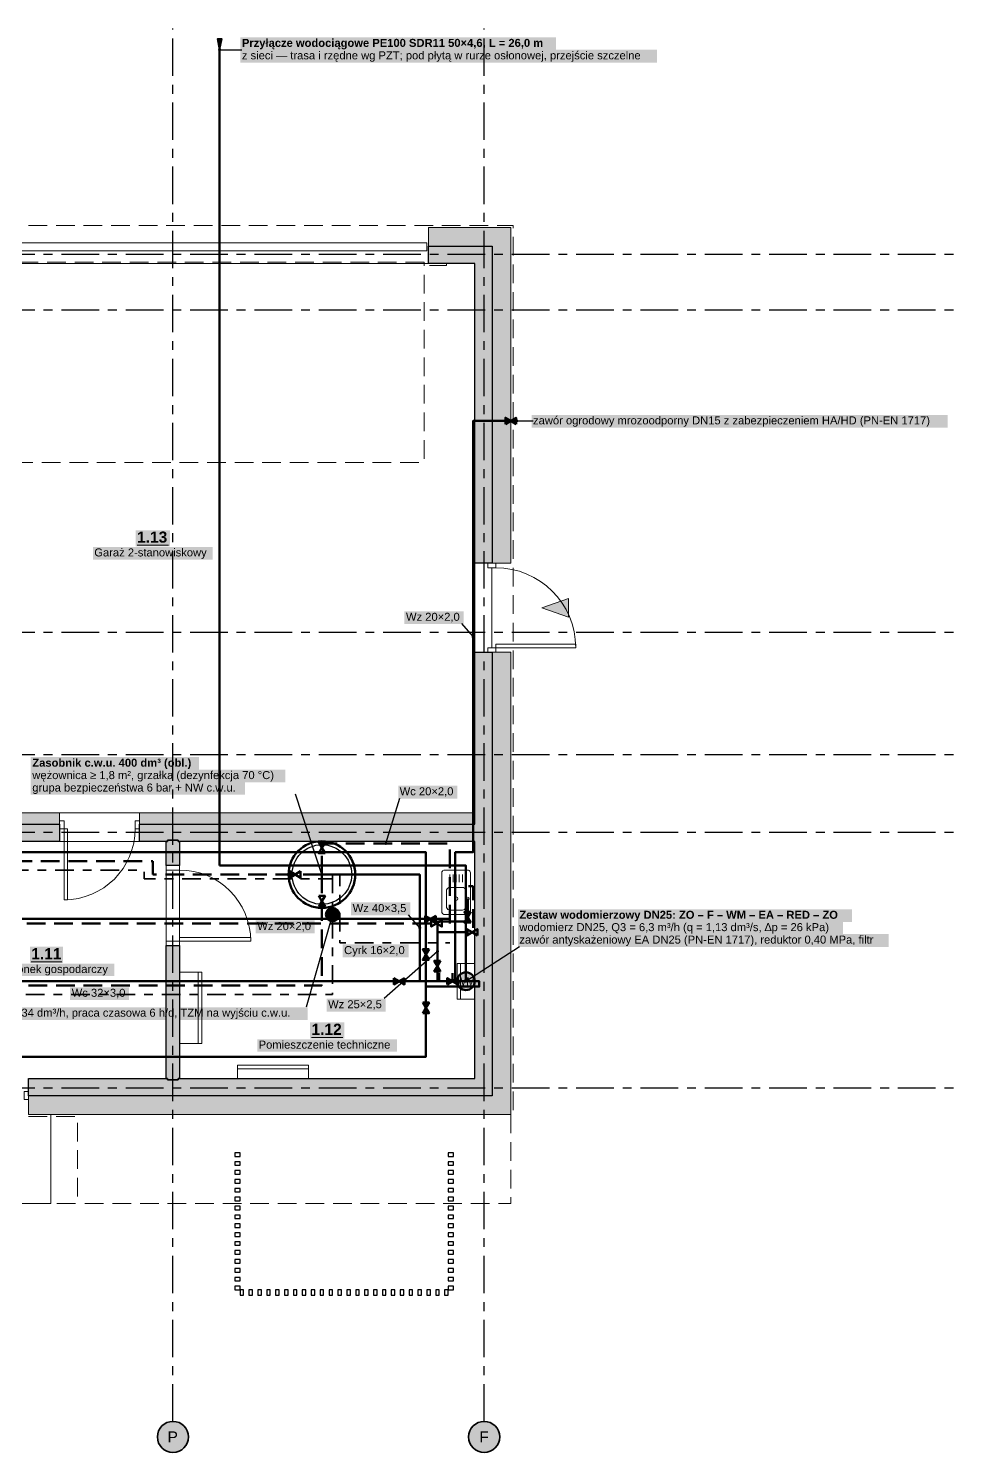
# Model space of a CAD drawing. Header units: metres. Extents: x -4.1 to 23.7, y -4.1 to 11.9.
# Drawn here: x 13.25 to 23.69, y -4.1 to 11.91 of the extents above; entities that cross this region are included whole.
import ezdxf

# ---------------------------------------------------------------- set-up
doc = ezdxf.new("R2010")
doc.units = ezdxf.units.M
for name, pattern in [('KRESKOWA', [5.25, 4.2, -1.05]), ('PUNKTOWA', [10.5, 8.4, -1.05, 0, -1.05]), ('PUNKTOWA_KROTKA', [6.3, 4.2, -1.05, 0, -1.05])]:
    doc.linetypes.add(name, pattern=pattern)
doc.layers.add('A-MASKA', color=7, linetype='Continuous', lineweight=18)
doc.layers.add('S-OPISY', color=2, linetype='Continuous', lineweight=25)
for name, color, linetype, lineweight, true_color in [('I-OSIE', 8, 'PUNKTOWA', 18, 0x7a7a7a), ('I-PODKLAD', 8, 'Continuous', 18, 0x9a9a9a), ('I-PODKLAD-SCIANY', 8, 'Continuous', 25, 0x6e6e6e), ('I-PODKLAD-WYPELN', 254, 'Continuous', 18, 0xe6e6e6), ('I-POMIESZCZENIA', 8, 'Continuous', 25, 0x4a4a4a), ('S-CWU', 1, 'KRESKOWA', 35, 0xd00000), ('S-CYRK', 6, 'PUNKTOWA_KROTKA', 25, 0xb000b0), ('S-URZADZENIA', 2, 'Continuous', 35, 0x303030), ('S-WODA', 5, 'Continuous', 35, 0x0050c8)]:
    doc.layers.add(name, color=color, linetype=linetype, lineweight=lineweight, true_color=true_color)
doc.styles.add('PL_ARIAL', font='arial.ttf')
doc.styles.add('PL_ARIAL_B', font='arialbd.ttf')

msp = doc.modelspace()

# ---------------------------------------------------------------- hatches: boundary and pattern name
at = {"layer": 'A-MASKA', "true_color": 0xffffff}
for points in [[(15.633, 11.669), (19.184, 11.669), (19.184, 11.814), (15.633, 11.814)], [(15.633, 11.53), (20.32, 11.53), (20.32, 11.675), (15.633, 11.675)], [(18.908, 7.424), (23.588, 7.424), (23.588, 7.569), (18.908, 7.569)], [(14.456, 6.089), (14.84, 6.089), (14.84, 6.272), (14.456, 6.272)], [(13.975, 5.942), (15.321, 5.942), (15.321, 6.082), (13.975, 6.082)], [(17.479, 5.216), (18.143, 5.216), (18.143, 5.361), (17.479, 5.361)], [(13.275, 3.575), (15.166, 3.575), (15.166, 3.72), (13.275, 3.72)], [(13.275, 3.435), (16.139, 3.435), (16.139, 3.58), (13.275, 3.58)], [(13.275, 3.296), (15.684, 3.296), (15.684, 3.441), (13.275, 3.441)], [(17.408, 3.254), (18.072, 3.254), (18.072, 3.399), (17.408, 3.399)], [(16.879, 1.941), (17.543, 1.941), (17.543, 2.086), (16.879, 2.086)], [(18.754, 1.865), (22.513, 1.865), (22.513, 2.01), (18.754, 2.01)], [(15.806, 1.738), (16.469, 1.738), (16.469, 1.883), (15.806, 1.883)], [(18.754, 1.725), (22.413, 1.725), (22.413, 1.87), (18.754, 1.87)], [(16.782, 1.468), (17.526, 1.468), (17.526, 1.613), (16.782, 1.613)], [(18.754, 1.586), (22.925, 1.586), (22.925, 1.731), (18.754, 1.731)], [(13.266, 1.405), (13.639, 1.405), (13.639, 1.587), (13.266, 1.587)], [(12.689, 1.258), (14.216, 1.258), (14.216, 1.397), (12.689, 1.397)], [(13.718, 0.988), (14.382, 0.988), (14.382, 1.133), (13.718, 1.133)], [(16.602, 0.858), (17.266, 0.858), (17.266, 1.003), (16.602, 1.003)], [(11.413, 0.764), (16.39, 0.764), (16.39, 0.908), (11.413, 0.908)], [(16.418, 0.554), (16.802, 0.554), (16.802, 0.737), (16.418, 0.737)], [(15.824, 0.408), (17.396, 0.408), (17.396, 0.547), (15.824, 0.547)]]:
    msp.add_hatch(color=7, dxfattribs=at).paths.add_polyline_path(points)
at = {"layer": 'I-OSIE', "true_color": 0xffffff}
for points in [[(15.05, -3.925), (15.049, -3.902), (15.044, -3.88), (15.037, -3.858), (15.027, -3.837), (15.014, -3.818), (14.999, -3.801), (14.982, -3.786), (14.963, -3.773), (14.942, -3.763), (14.92, -3.756), (14.898, -3.751), (14.875, -3.75), (14.852, -3.751), (14.83, -3.756), (14.808, -3.763), (14.787, -3.773), (14.768, -3.786), (14.751, -3.801), (14.736, -3.818), (14.723, -3.837), (14.713, -3.858), (14.706, -3.88), (14.701, -3.902), (14.7, -3.925), (14.701, -3.948), (14.706, -3.97), (14.713, -3.992), (14.723, -4.013), (14.736, -4.032), (14.751, -4.049), (14.768, -4.064), (14.787, -4.077), (14.808, -4.087), (14.83, -4.094), (14.852, -4.099), (14.875, -4.1), (14.898, -4.099), (14.92, -4.094), (14.942, -4.087), (14.963, -4.077), (14.982, -4.064), (14.999, -4.049), (15.014, -4.032), (15.027, -4.013), (15.037, -3.992), (15.044, -3.97), (15.049, -3.948)], [(18.55, -3.925), (18.549, -3.902), (18.544, -3.88), (18.537, -3.858), (18.527, -3.837), (18.514, -3.818), (18.499, -3.801), (18.482, -3.786), (18.462, -3.773), (18.442, -3.763), (18.42, -3.756), (18.398, -3.751), (18.375, -3.75), (18.352, -3.751), (18.33, -3.756), (18.308, -3.763), (18.288, -3.773), (18.268, -3.786), (18.251, -3.801), (18.236, -3.818), (18.223, -3.837), (18.213, -3.858), (18.206, -3.88), (18.201, -3.902), (18.2, -3.925), (18.201, -3.948), (18.206, -3.97), (18.213, -3.992), (18.223, -4.013), (18.236, -4.032), (18.251, -4.049), (18.268, -4.064), (18.288, -4.077), (18.308, -4.087), (18.33, -4.094), (18.352, -4.099), (18.375, -4.1), (18.398, -4.099), (18.42, -4.094), (18.442, -4.087), (18.462, -4.077), (18.482, -4.064), (18.499, -4.049), (18.514, -4.032), (18.527, -4.013), (18.537, -3.992), (18.544, -3.97), (18.549, -3.948)]]:
    msp.add_hatch(color=7, dxfattribs=at).paths.add_polyline_path(points)
at = {"layer": 'I-PODKLAD-WYPELN', "true_color": 0xe4e4e4}
for points in [[(18.675, 9.675), (18.675, 5.9), (18.465, 5.9), (18.27, 5.9), (18.27, 9.27), (17.75, 9.27), (17.75, 9.465), (17.75, 9.675)], [(18.27, 0.105), (18.27, 2.77), (14.95, 2.77), (14.95, 2.5), (14.935, 2.5), (14.8, 2.5), (14.8, 2.77), (14.5, 2.77), (14.5, 2.965), (14.5, 3.095), (18.27, 3.095), (18.27, 4.9), (18.465, 4.9), (18.675, 4.9), (18.675, -0.3), (13.25, -0.3), (13.25, -0.09), (13.25, 0.105), (14.8, 0.105), (14.8, 1.6), (14.935, 1.6), (14.95, 1.6), (14.95, 0.105)]]:
    msp.add_hatch(color=7, dxfattribs=at).paths.add_polyline_path(points)
h = msp.add_hatch(color=7, dxfattribs=at)
h.paths.add_polyline_path([(11.895, 5.23), (11.895, 5.23), (11.895, 5.23), (11.895, 5.6), (11.895, 5.6), (11.895, 5.6), (12.09, 5.6), (12.09, 5.6), (12.09, 5.6), (12.09, 5.6), (12.09, 5.6), (12.22, 5.6), (12.22, 5.6), (12.22, 5.6), (12.22, 3.095), (13.6, 3.095), (13.6, 2.965), (13.6, 2.77), (12.22, 2.77), (12.22, 2.785), (12.105, 2.785), (12.105, 1.25), (12.09, 1.25), (11.895, 1.25), (11.895, 2.875), (11.895, 2.875), (11.895, 2.875), (11.895, 2.875), (11.895, 5.02), (11.895, 5.02), (11.895, 5.02), (10.4, 5.02), (10.4, 5.02), (10.4, 5.02), (10.4, 5.035), (10.4, 5.035), (10.4, 5.035), (10.4, 5.035), (10.4, 5.23), (10.4, 5.23), (10.4, 5.23), (10.4, 5.23), (10.4, 5.23), (11.895, 5.23), (11.895, 5.23)])
h.paths.add_polyline_path([(12.09, 2.965), (12.09, 2.965), (12.09, 2.965), (12.09, 2.965)], flags=0)
h.paths.add_polyline_path([(12.22, 2.965), (12.22, 2.965), (12.22, 2.965), (12.22, 2.965)], flags=0)
h.paths.add_polyline_path([(12.09, 2.875), (12.09, 2.875), (12.09, 2.875), (12.09, 2.875)], flags=0)
at = {"layer": 'I-PODKLAD-WYPELN', "true_color": 0xcfcfcf}
msp.add_hatch(color=7, dxfattribs=at).paths.add_polyline_path([(19.025, 5.4), (19.325, 5.295), (19.325, 5.505)])
at = {"layer": 'S-OPISY', "true_color": 0x000000}
for points in [[(15.418, 11.675), (15.417, 11.68), (15.415, 11.684), (15.412, 11.687), (15.409, 11.69), (15.405, 11.692), (15.4, 11.693), (15.395, 11.692), (15.391, 11.69), (15.388, 11.687), (15.385, 11.684), (15.383, 11.68), (15.383, 11.675), (15.383, 11.67), (15.385, 11.666), (15.388, 11.663), (15.391, 11.66), (15.395, 11.658), (15.4, 11.658), (15.405, 11.658), (15.409, 11.66), (15.412, 11.663), (15.415, 11.666), (15.417, 11.67)], [(18.692, 7.5), (18.692, 7.505), (18.69, 7.509), (18.687, 7.512), (18.684, 7.515), (18.68, 7.517), (18.675, 7.518), (18.67, 7.517), (18.666, 7.515), (18.663, 7.512), (18.66, 7.509), (18.658, 7.505), (18.658, 7.5), (18.658, 7.495), (18.66, 7.491), (18.663, 7.488), (18.666, 7.485), (18.67, 7.483), (18.675, 7.482), (18.68, 7.483), (18.684, 7.485), (18.687, 7.488), (18.69, 7.491), (18.692, 7.495)], [(18.267, 5.075), (18.267, 5.08), (18.265, 5.084), (18.262, 5.087), (18.259, 5.09), (18.255, 5.092), (18.25, 5.093), (18.245, 5.092), (18.241, 5.09), (18.238, 5.087), (18.235, 5.084), (18.233, 5.08), (18.233, 5.075), (18.233, 5.07), (18.235, 5.066), (18.238, 5.063), (18.241, 5.06), (18.245, 5.058), (18.25, 5.058), (18.255, 5.058), (18.259, 5.06), (18.262, 5.063), (18.265, 5.066), (18.267, 5.07)], [(17.287, 2.75), (17.287, 2.755), (17.285, 2.759), (17.282, 2.762), (17.279, 2.765), (17.275, 2.767), (17.27, 2.768), (17.265, 2.767), (17.261, 2.765), (17.258, 2.762), (17.255, 2.759), (17.253, 2.755), (17.253, 2.75), (17.253, 2.745), (17.255, 2.741), (17.258, 2.738), (17.261, 2.735), (17.265, 2.733), (17.27, 2.733), (17.275, 2.733), (17.279, 2.735), (17.282, 2.738), (17.285, 2.741), (17.287, 2.745)], [(16.567, 2.4), (16.567, 2.405), (16.565, 2.409), (16.562, 2.412), (16.559, 2.415), (16.555, 2.417), (16.55, 2.417), (16.545, 2.417), (16.541, 2.415), (16.538, 2.412), (16.535, 2.409), (16.533, 2.405), (16.533, 2.4), (16.533, 2.395), (16.535, 2.391), (16.538, 2.388), (16.541, 2.385), (16.545, 2.383), (16.55, 2.382), (16.555, 2.383), (16.559, 2.385), (16.562, 2.388), (16.565, 2.391), (16.567, 2.395)], [(16.688, 1.95), (16.687, 1.955), (16.685, 1.959), (16.682, 1.962), (16.679, 1.965), (16.675, 1.967), (16.67, 1.968), (16.665, 1.967), (16.661, 1.965), (16.658, 1.962), (16.655, 1.959), (16.653, 1.955), (16.653, 1.95), (16.653, 1.945), (16.655, 1.941), (16.658, 1.938), (16.661, 1.935), (16.665, 1.933), (16.67, 1.932), (16.675, 1.933), (16.679, 1.935), (16.682, 1.938), (16.685, 1.941), (16.687, 1.945)], [(17.668, 1.8), (17.667, 1.805), (17.665, 1.809), (17.662, 1.812), (17.659, 1.815), (17.655, 1.817), (17.65, 1.817), (17.645, 1.817), (17.641, 1.815), (17.638, 1.812), (17.635, 1.809), (17.633, 1.805), (17.633, 1.8), (17.633, 1.795), (17.635, 1.791), (17.638, 1.788), (17.641, 1.785), (17.645, 1.783), (17.65, 1.782), (17.655, 1.783), (17.659, 1.785), (17.662, 1.788), (17.665, 1.791), (17.667, 1.795)], [(17.867, 1.535), (17.867, 1.54), (17.865, 1.544), (17.862, 1.547), (17.859, 1.55), (17.855, 1.552), (17.85, 1.553), (17.845, 1.552), (17.841, 1.55), (17.838, 1.547), (17.835, 1.544), (17.833, 1.54), (17.833, 1.535), (17.833, 1.53), (17.835, 1.526), (17.838, 1.523), (17.841, 1.52), (17.845, 1.518), (17.85, 1.518), (17.855, 1.518), (17.859, 1.52), (17.862, 1.523), (17.865, 1.526), (17.867, 1.53)], [(18.187, 1.2), (18.187, 1.205), (18.185, 1.209), (18.182, 1.212), (18.179, 1.215), (18.175, 1.217), (18.17, 1.218), (18.165, 1.217), (18.161, 1.215), (18.158, 1.212), (18.155, 1.209), (18.153, 1.205), (18.152, 1.2), (18.153, 1.195), (18.155, 1.191), (18.158, 1.188), (18.161, 1.185), (18.165, 1.183), (18.17, 1.182), (18.175, 1.183), (18.179, 1.185), (18.182, 1.188), (18.185, 1.191), (18.187, 1.195)]]:
    msp.add_hatch(color=7, dxfattribs=at).paths.add_polyline_path(points)
at = {"layer": 'S-URZADZENIA', "true_color": 0x000000}
for points in [[(16.567, 2.7), (16.566, 2.706), (16.562, 2.712), (16.556, 2.716), (16.55, 2.717), (16.544, 2.716), (16.538, 2.712), (16.534, 2.706), (16.533, 2.7), (16.534, 2.694), (16.538, 2.688), (16.544, 2.684), (16.55, 2.683), (16.556, 2.684), (16.562, 2.688), (16.566, 2.694)], [(16.267, 2.4), (16.266, 2.406), (16.262, 2.412), (16.256, 2.416), (16.25, 2.417), (16.244, 2.416), (16.238, 2.412), (16.234, 2.406), (16.233, 2.4), (16.234, 2.394), (16.238, 2.388), (16.244, 2.384), (16.25, 2.383), (16.256, 2.384), (16.262, 2.388), (16.266, 2.394)], [(16.567, 2.1), (16.566, 2.106), (16.562, 2.112), (16.556, 2.116), (16.55, 2.117), (16.544, 2.116), (16.538, 2.112), (16.534, 2.106), (16.533, 2.1), (16.534, 2.094), (16.538, 2.088), (16.544, 2.084), (16.55, 2.083), (16.556, 2.084), (16.562, 2.088), (16.566, 2.094)], [(18.207, 1.92), (18.206, 1.926), (18.202, 1.932), (18.196, 1.936), (18.19, 1.937), (18.184, 1.936), (18.178, 1.932), (18.174, 1.926), (18.173, 1.92), (18.174, 1.914), (18.178, 1.908), (18.184, 1.904), (18.19, 1.903), (18.196, 1.904), (18.202, 1.908), (18.206, 1.914)], [(17.787, 1.9), (17.786, 1.906), (17.782, 1.912), (17.776, 1.916), (17.77, 1.917), (17.764, 1.916), (17.758, 1.912), (17.754, 1.906), (17.753, 1.9), (17.754, 1.894), (17.758, 1.888), (17.764, 1.884), (17.77, 1.883), (17.776, 1.884), (17.782, 1.888), (17.786, 1.894)], [(17.857, 1.85), (17.856, 1.856), (17.852, 1.862), (17.846, 1.866), (17.84, 1.867), (17.834, 1.866), (17.828, 1.862), (17.824, 1.856), (17.823, 1.85), (17.824, 1.844), (17.828, 1.838), (17.834, 1.834), (17.84, 1.833), (17.846, 1.834), (17.852, 1.838), (17.856, 1.844)], [(18.257, 1.75), (18.256, 1.756), (18.252, 1.762), (18.246, 1.766), (18.24, 1.767), (18.234, 1.766), (18.228, 1.762), (18.224, 1.756), (18.223, 1.75), (18.224, 1.744), (18.228, 1.738), (18.234, 1.734), (18.24, 1.733), (18.246, 1.734), (18.252, 1.738), (18.256, 1.744)], [(17.737, 1.5), (17.736, 1.506), (17.732, 1.512), (17.726, 1.516), (17.72, 1.517), (17.714, 1.516), (17.708, 1.512), (17.704, 1.506), (17.703, 1.5), (17.704, 1.494), (17.708, 1.488), (17.714, 1.484), (17.72, 1.483), (17.726, 1.484), (17.732, 1.488), (17.736, 1.494)], [(17.867, 1.37), (17.866, 1.376), (17.862, 1.382), (17.856, 1.386), (17.85, 1.387), (17.844, 1.386), (17.838, 1.382), (17.834, 1.376), (17.833, 1.37), (17.834, 1.364), (17.838, 1.358), (17.844, 1.354), (17.85, 1.353), (17.856, 1.354), (17.862, 1.358), (17.866, 1.364)], [(17.437, 1.2), (17.436, 1.206), (17.432, 1.212), (17.426, 1.216), (17.42, 1.217), (17.414, 1.216), (17.408, 1.212), (17.404, 1.206), (17.403, 1.2), (17.404, 1.194), (17.408, 1.188), (17.414, 1.184), (17.42, 1.183), (17.426, 1.184), (17.432, 1.188), (17.436, 1.194)], [(18.037, 1.2), (18.036, 1.206), (18.032, 1.212), (18.026, 1.216), (18.02, 1.217), (18.014, 1.216), (18.008, 1.212), (18.004, 1.206), (18.003, 1.2), (18.004, 1.194), (18.008, 1.188), (18.014, 1.184), (18.02, 1.183), (18.026, 1.184), (18.032, 1.188), (18.036, 1.194)], [(17.737, 0.9), (17.736, 0.906), (17.732, 0.912), (17.726, 0.916), (17.72, 0.917), (17.714, 0.916), (17.708, 0.912), (17.704, 0.906), (17.703, 0.9), (17.704, 0.894), (17.708, 0.888), (17.714, 0.884), (17.72, 0.883), (17.726, 0.884), (17.732, 0.888), (17.736, 0.894)]]:
    msp.add_hatch(color=7, dxfattribs=at).paths.add_polyline_path(points)
at = {"layer": 'S-URZADZENIA', "true_color": 0xffffff}
for points in [[(16.745, 1.95), (16.744, 1.963), (16.74, 1.976), (16.735, 1.988), (16.727, 1.998), (16.718, 2.007), (16.708, 2.015), (16.696, 2.02), (16.683, 2.024), (16.67, 2.025), (16.657, 2.024), (16.644, 2.02), (16.633, 2.015), (16.622, 2.007), (16.613, 1.998), (16.605, 1.988), (16.6, 1.976), (16.596, 1.963), (16.595, 1.95), (16.596, 1.937), (16.6, 1.924), (16.605, 1.912), (16.613, 1.902), (16.622, 1.893), (16.633, 1.885), (16.644, 1.88), (16.657, 1.876), (16.67, 1.875), (16.683, 1.876), (16.696, 1.88), (16.708, 1.885), (16.718, 1.893), (16.727, 1.902), (16.735, 1.912), (16.74, 1.924), (16.744, 1.937)], [(18.27, 1.2), (18.268, 1.217), (18.264, 1.234), (18.257, 1.25), (18.247, 1.264), (18.234, 1.277), (18.22, 1.287), (18.204, 1.294), (18.187, 1.298), (18.17, 1.3), (18.153, 1.298), (18.136, 1.294), (18.12, 1.287), (18.106, 1.277), (18.093, 1.264), (18.083, 1.25), (18.076, 1.234), (18.072, 1.217), (18.07, 1.2), (18.072, 1.183), (18.076, 1.166), (18.083, 1.15), (18.093, 1.136), (18.106, 1.123), (18.12, 1.113), (18.136, 1.106), (18.153, 1.102), (18.17, 1.1), (18.187, 1.102), (18.204, 1.106), (18.22, 1.113), (18.234, 1.123), (18.247, 1.136), (18.257, 1.15), (18.264, 1.166), (18.268, 1.183)]]:
    msp.add_hatch(color=7, dxfattribs=at).paths.add_polyline_path(points)
at = {"layer": 'S-WODA', "true_color": 0x000000}
msp.add_hatch(color=7, dxfattribs=at).paths.add_polyline_path([(15.4, 11.675), (15.374, 11.797), (15.426, 11.797)])

# ---------------------------------------------------------------- linework, layer by layer
at = {"layer": 'I-OSIE', "linetype": 'PUNKTOWA', "lineweight": 25, "ltscale": 0.050061, "flags": 128}
for points in [[(14.875, -3.75), (14.875, 11.914)], [(18.375, -3.75), (18.375, 11.914)]]:
    msp.add_lwpolyline(points, dxfattribs=at)
at = {"layer": 'I-OSIE', "linetype": 'PUNKTOWA', "lineweight": 25, "ltscale": 0.050447, "flags": 128}
for points in [[(-3.75, 9.375), (23.688, 9.375)], [(-3.75, 8.75), (23.688, 8.75)], [(-3.75, 5.125), (23.688, 5.125)], [(-3.75, 3.75), (23.688, 3.75)], [(-3.75, 2.875), (23.688, 2.875)], [(-3.75, 0), (23.688, 0)]]:
    msp.add_lwpolyline(points, dxfattribs=at)
at = {"layer": 'I-OSIE', "linetype": 'Continuous', "lineweight": 35, "ltscale": 0.05}
for centre in [(14.875, -3.925), (18.375, -3.925)]:
    msp.add_circle(centre, 0.175, dxfattribs=at)
at = {"layer": 'I-PODKLAD', "linetype": 'KRESKOWA', "lineweight": 13, "ltscale": 0.05, "flags": 128}
for points in [[(11.7, 9.7), (18.7, 9.7), (18.7, -0.325), (18.675, -0.325)], [(17.95, 9.27), (17.95, 9.25), (17.75, 9.25)], [(13.251, -0.32), (13.8, -0.32), (13.8, -1.3), (-1.8, -1.3), (-1.8, 5.125), (-0.32, 5.125), (-0.32, 3.6)], [(18.675, -0.3), (18.675, -1.3), (13.8, -1.3)]]:
    msp.add_lwpolyline(points, dxfattribs=at)
at = {"layer": 'I-PODKLAD', "lineweight": 18, "ltscale": 0.05}
for points in [[(17.73, 9.505), (12.77, 9.505), (12.77, 9.415), (17.73, 9.415)], [(18.505, 5.9), (18.505, 5.85), (18.415, 5.85), (18.415, 5.9)], [(18.505, 4.95), (19.405, 4.95), (19.405, 4.99), (18.505, 4.99)], [(18.505, 4.9), (18.505, 4.95), (18.415, 4.95), (18.415, 4.9)], [(13.6, 2.915), (13.65, 2.915), (13.65, 3.005), (13.6, 3.005)], [(13.65, 2.915), (13.65, 2.115), (13.69, 2.115), (13.69, 2.915)], [(14.5, 2.915), (14.45, 2.915), (14.45, 3.005), (14.5, 3.005)], [(14.95, 2.5), (14.95, 2.45), (14.8, 2.45), (14.8, 2.5)], [(18.22, 2.42), (18.219, 2.429), (18.214, 2.438), (18.208, 2.444), (18.199, 2.449), (18.19, 2.45), (17.93, 2.45), (17.921, 2.449), (17.912, 2.444), (17.906, 2.438), (17.901, 2.429), (17.9, 2.42), (17.9, 1.98), (17.901, 1.971), (17.906, 1.962), (17.912, 1.956), (17.921, 1.951), (17.93, 1.95), (18.19, 1.95), (18.199, 1.951), (18.208, 1.956), (18.214, 1.962), (18.219, 1.971), (18.22, 1.98)], [(18.17, 2.215), (18.168, 2.227), (18.162, 2.239), (18.154, 2.247), (18.142, 2.253), (18.13, 2.255), (17.99, 2.255), (17.978, 2.253), (17.966, 2.247), (17.958, 2.239), (17.952, 2.227), (17.95, 2.215), (17.95, 2.04), (17.952, 2.028), (17.958, 2.016), (17.966, 2.008), (17.978, 2.002), (17.99, 2), (18.13, 2), (18.142, 2.002), (18.154, 2.008), (18.162, 2.016), (18.168, 2.028), (18.17, 2.04)], [(14.95, 1.6), (14.95, 1.65), (14.8, 1.65), (14.8, 1.6)], [(14.95, 1.65), (15.75, 1.65), (15.75, 1.69), (14.95, 1.69)], [(14.95, 1.3), (14.95, 0.5), (15.2, 0.5), (15.2, 1.3)], [(18.27, 1), (18.27, 1.4), (18.07, 1.4), (18.07, 1)], [(15.6, 0.105), (16.4, 0.105), (16.4, 0.255), (15.6, 0.255)], [(13.25, -0.13), (13.2, -0.13), (13.2, -0.04), (13.25, -0.04)]]:
    msp.add_lwpolyline(points, close=True, dxfattribs=at)
at = {"layer": 'I-PODKLAD', "lineweight": 13, "ltscale": 0.05}
for points in [[(12.751, 9.27), (17.75, 9.27)], [(18.27, 5.899), (18.27, 4.901)], [(14.499, 3.095), (13.601, 3.095)], [(13.601, 2.77), (14.499, 2.77)], [(14.8, 2.499), (14.8, 1.601)], [(14.95, 1.601), (14.95, 2.499)], [(13.5, -0.3), (13.5, -1.3), (12.3, -1.3)]]:
    msp.add_lwpolyline(points, dxfattribs=at)
at = {"layer": 'I-PODKLAD', "linetype": 'KRESKOWA', "lineweight": 18, "ltscale": 0.05, "flags": 128}
msp.add_lwpolyline([(17.7, 9.285), (12.8, 9.285), (12.8, 7.035), (17.7, 7.035)], close=True, dxfattribs=at)
at = {"layer": 'I-PODKLAD', "lineweight": 18, "ltscale": 0.05}
for points in [[(18.46, 4.95), (18.46, 5.85)], [(17.99, 2.315), (17.99, 2.4)], [(18.025, 2.315), (18.025, 2.4)], [(18.06, 2.315), (18.06, 2.4)], [(18.095, 2.315), (18.095, 2.4)], [(18.13, 2.315), (18.13, 2.4)], [(15.16, 1.3), (15.16, 0.5)], [(18.11, 1), (18.11, 1.4)], [(15.6, 0.215), (16.4, 0.215)]]:
    msp.add_lwpolyline(points, dxfattribs=at)
at = {"layer": 'I-PODKLAD', "lineweight": 13, "ltscale": 0.05}
msp.add_lwpolyline([(19.025, 5.4), (19.325, 5.295), (19.325, 5.505)], close=True, dxfattribs=at)
for centre, radius in [((18.06, 2.128), 0.02), ((18.19, 2.128), 0.018)]:
    msp.add_circle(centre, radius, dxfattribs=at)
for centre, radius, start, end in [((18.505, 4.95), 0.9, 0, 90), ((13.65, 2.915), 0.8, -90, 0), ((14.95, 1.65), 0.8, 0, 90)]:
    msp.add_arc(centre, radius, start, end, dxfattribs=at)
at = {"layer": 'I-PODKLAD-SCIANY', "lineweight": 13, "ltscale": 0.05}
for points in [[(17.75, 9.465), (17.75, 9.465), (17.75, 9.675), (17.75, 9.675), (17.75, 9.675), (18.675, 9.675), (18.675, 9.675), (18.675, 9.675), (18.675, 5.9), (18.675, 5.9), (18.675, 5.9), (18.465, 5.9), (18.465, 5.9), (18.465, 5.9), (18.465, 9.465), (18.465, 9.465), (18.465, 9.465), (18.465, 9.465), (18.465, 9.465), (18.465, 9.465), (18.465, 9.465), (18.465, 9.465), (18.465, 9.465), (18.465, 9.465), (18.465, 9.465), (18.465, 9.465), (18.465, 9.465), (18.465, 9.465), (18.465, 9.465), (18.465, 9.465), (18.465, 9.465), (17.75, 9.465)], [(13.25, -0.3), (13.25, -0.3), (13.25, -0.09), (13.25, -0.09), (13.25, -0.09), (18.465, -0.09), (18.465, -0.09), (18.465, -0.09), (18.465, -0.09), (18.465, -0.09), (18.465, -0.09), (18.465, -0.09), (18.465, -0.09), (18.465, -0.09), (18.465, -0.09), (18.465, -0.09), (18.465, -0.09), (18.465, -0.09), (18.465, -0.09), (18.465, -0.09), (18.465, -0.09), (18.465, -0.09), (18.465, 4.9), (18.465, 4.9), (18.465, 4.9), (18.675, 4.9), (18.675, 4.9), (18.675, 4.9), (18.675, -0.3), (18.675, -0.3), (18.675, -0.3), (13.25, -0.3)], [(14.5, 2.965), (14.5, 2.965), (14.5, 3.095), (14.5, 3.095), (14.5, 3.095), (18.27, 3.095), (18.27, 3.095), (18.27, 3.095), (18.27, 2.965), (18.27, 2.965), (18.27, 2.965), (14.5, 2.965)]]:
    msp.add_lwpolyline(points, close=True, dxfattribs=at)
at = {"layer": 'I-PODKLAD-SCIANY', "lineweight": 25, "ltscale": 0.05}
for points in [[(17.75, 9.27), (17.75, 9.27), (17.75, 9.465), (17.75, 9.465), (17.75, 9.465), (18.465, 9.465), (18.465, 9.465), (18.465, 9.465), (18.465, 5.9), (18.465, 5.9), (18.465, 5.9), (18.27, 5.9), (18.27, 5.9), (18.27, 5.9), (18.27, 9.27), (18.27, 9.27), (18.27, 9.27), (18.27, 9.27), (18.27, 9.27), (18.27, 9.27), (18.27, 9.27), (18.27, 9.27), (18.27, 9.27), (18.27, 9.27), (18.27, 9.27), (18.27, 9.27), (18.27, 9.27), (18.27, 9.27), (18.27, 9.27), (18.27, 9.27), (18.27, 9.27), (17.75, 9.27)], [(13.25, -0.09), (13.25, -0.09), (13.25, 0.105), (13.25, 0.105), (13.25, 0.105), (14.815, 0.105), (14.815, 0.105), (14.815, 0.105), (14.815, 0.09), (14.815, 0.09), (14.815, 0.09), (14.815, 0.09), (14.815, 0.09), (14.815, 0.09), (14.815, 0.09), (14.815, 0.09), (14.815, 0.09), (14.815, 0.09), (14.815, 0.09), (14.815, 0.09), (14.815, 0.09), (14.815, 0.09), (14.815, 0.09), (14.815, 0.09), (14.815, 0.09), (14.935, 0.09), (14.935, 0.09), (14.935, 0.09), (14.935, 0.09), (14.935, 0.09), (14.935, 0.09), (14.935, 0.09), (14.935, 0.09), (14.935, 0.09), (14.935, 0.09), (14.935, 0.09), (14.935, 0.09), (14.935, 0.09), (14.935, 0.09), (14.935, 0.09), (14.935, 0.09), (14.935, 0.09), (14.935, 0.105), (14.935, 0.105), (14.935, 0.105), (18.27, 0.105), (18.27, 0.105), (18.27, 0.105), (18.27, 0.105), (18.27, 0.105), (18.27, 0.105), (18.27, 0.105), (18.27, 0.105), (18.27, 0.105), (18.27, 0.105), (18.27, 0.105), (18.27, 0.105), (18.27, 0.105), (18.27, 0.105), (18.27, 0.105), (18.27, 0.105), (18.27, 0.105), (18.27, 2.77), (18.27, 2.77), (18.27, 2.77), (18.27, 2.77), (18.27, 2.77), (18.27, 2.77), (18.27, 2.77), (18.27, 2.77), (18.27, 2.77), (18.27, 2.77), (18.27, 2.77), (18.27, 2.77), (18.27, 2.77), (18.27, 2.77), (18.27, 2.77), (18.27, 2.77), (18.27, 2.77), (14.935, 2.77), (14.935, 2.77), (14.935, 2.77), (14.935, 2.785), (14.935, 2.785), (14.935, 2.785), (14.935, 2.785), (14.935, 2.785), (14.935, 2.785), (14.935, 2.785), (14.935, 2.785), (14.935, 2.785), (14.935, 2.785), (14.935, 2.785), (14.935, 2.785), (14.935, 2.785), (14.935, 2.785), (14.935, 2.785), (14.935, 2.785), (14.935, 2.785), (14.815, 2.785), (14.815, 2.785), (14.815, 2.785), (14.815, 2.785), (14.815, 2.785), (14.815, 2.785), (14.815, 2.785), (14.815, 2.785), (14.815, 2.785), (14.815, 2.785), (14.815, 2.785), (14.815, 2.785), (14.815, 2.785), (14.815, 2.785), (14.815, 2.785), (14.815, 2.785), (14.815, 2.785), (14.815, 2.77), (14.815, 2.77), (14.815, 2.77), (14.5, 2.77), (14.5, 2.77), (14.5, 2.77), (14.5, 2.965), (14.5, 2.965), (14.5, 2.965), (18.27, 2.965), (18.27, 2.965), (18.27, 2.965), (18.27, 2.965), (18.27, 2.965), (18.27, 2.965), (18.27, 2.965), (18.27, 2.965), (18.27, 2.965), (18.27, 2.965), (18.27, 2.965), (18.27, 2.965), (18.27, 2.965), (18.27, 2.965), (18.27, 2.965), (18.27, 2.965), (18.27, 2.965), (18.27, 4.9), (18.27, 4.9), (18.27, 4.9), (18.465, 4.9), (18.465, 4.9), (18.465, 4.9), (18.465, -0.09), (18.465, -0.09), (18.465, -0.09), (13.25, -0.09)], [(14.8, 2.5), (14.8, 2.5), (14.8, 2.77), (14.8, 2.77), (14.8, 2.77), (14.815, 2.77), (14.815, 2.77), (14.815, 2.77), (14.815, 2.77), (14.815, 2.77), (14.815, 2.77), (14.815, 2.77), (14.815, 2.77), (14.815, 2.77), (14.815, 2.77), (14.815, 2.77), (14.815, 2.77), (14.815, 2.77), (14.815, 2.77), (14.815, 2.77), (14.815, 2.77), (14.815, 2.77), (14.815, 2.785), (14.815, 2.785), (14.815, 2.785), (14.935, 2.785), (14.935, 2.785), (14.935, 2.785), (14.935, 2.77), (14.935, 2.77), (14.935, 2.77), (14.935, 2.77), (14.935, 2.77), (14.935, 2.77), (14.935, 2.77), (14.935, 2.77), (14.935, 2.77), (14.935, 2.77), (14.935, 2.77), (14.935, 2.77), (14.935, 2.77), (14.935, 2.77), (14.935, 2.77), (14.935, 2.77), (14.935, 2.77), (14.95, 2.77), (14.95, 2.77), (14.95, 2.77), (14.95, 2.5), (14.95, 2.5), (14.95, 2.5), (14.8, 2.5)], [(14.8, 0.105), (14.8, 0.105), (14.8, 1.6), (14.8, 1.6), (14.8, 1.6), (14.95, 1.6), (14.95, 1.6), (14.95, 1.6), (14.95, 0.105), (14.95, 0.105), (14.95, 0.105), (14.935, 0.105), (14.935, 0.105), (14.935, 0.105), (14.935, 0.105), (14.935, 0.105), (14.935, 0.105), (14.935, 0.105), (14.935, 0.105), (14.935, 0.105), (14.935, 0.105), (14.935, 0.105), (14.935, 0.105), (14.935, 0.105), (14.935, 0.105), (14.935, 0.105), (14.935, 0.105), (14.935, 0.105), (14.935, 0.09), (14.935, 0.09), (14.935, 0.09), (14.815, 0.09), (14.815, 0.09), (14.815, 0.09), (14.815, 0.105), (14.815, 0.105), (14.815, 0.105), (14.815, 0.105), (14.815, 0.105), (14.815, 0.105), (14.815, 0.105), (14.815, 0.105), (14.815, 0.105), (14.815, 0.105), (14.815, 0.105), (14.815, 0.105), (14.815, 0.105), (14.815, 0.105), (14.815, 0.105), (14.815, 0.105), (14.815, 0.105), (14.8, 0.105)], [(15.57, -0.73), (15.57, -0.77), (15.63, -0.77), (15.63, -0.73)], [(18.03, -0.77), (18.03, -0.73), (17.97, -0.73), (17.97, -0.77)], [(15.57, -0.83), (15.57, -0.87), (15.63, -0.87), (15.63, -0.83)], [(15.57, -0.93), (15.57, -0.97), (15.63, -0.97), (15.63, -0.93)], [(18.03, -0.87), (18.03, -0.83), (17.97, -0.83), (17.97, -0.87)], [(18.03, -0.97), (18.03, -0.93), (17.97, -0.93), (17.97, -0.97)], [(15.57, -1.03), (15.57, -1.07), (15.63, -1.07), (15.63, -1.03)], [(18.03, -1.07), (18.03, -1.03), (17.97, -1.03), (17.97, -1.07)], [(15.57, -1.13), (15.57, -1.17), (15.63, -1.17), (15.63, -1.13)], [(15.57, -1.23), (15.57, -1.27), (15.63, -1.27), (15.63, -1.23)], [(18.03, -1.17), (18.03, -1.13), (17.97, -1.13), (17.97, -1.17)], [(18.03, -1.27), (18.03, -1.23), (17.97, -1.23), (17.97, -1.27)], [(15.57, -1.33), (15.57, -1.37), (15.63, -1.37), (15.63, -1.33)], [(15.57, -1.43), (15.57, -1.47), (15.63, -1.47), (15.63, -1.43)], [(18.03, -1.37), (18.03, -1.33), (17.97, -1.33), (17.97, -1.37)], [(18.03, -1.47), (18.03, -1.43), (17.97, -1.43), (17.97, -1.47)], [(15.57, -1.53), (15.57, -1.57), (15.63, -1.57), (15.63, -1.53)], [(18.03, -1.57), (18.03, -1.53), (17.97, -1.53), (17.97, -1.57)], [(15.57, -1.63), (15.57, -1.67), (15.63, -1.67), (15.63, -1.63)], [(15.57, -1.73), (15.57, -1.77), (15.63, -1.77), (15.63, -1.73)], [(18.03, -1.67), (18.03, -1.63), (17.97, -1.63), (17.97, -1.67)], [(18.03, -1.77), (18.03, -1.73), (17.97, -1.73), (17.97, -1.77)], [(15.57, -1.83), (15.57, -1.87), (15.63, -1.87), (15.63, -1.83)], [(18.03, -1.87), (18.03, -1.83), (17.97, -1.83), (17.97, -1.87)], [(15.57, -1.93), (15.57, -1.97), (15.63, -1.97), (15.63, -1.93)], [(15.57, -2.03), (15.57, -2.07), (15.63, -2.07), (15.63, -2.03)], [(18.03, -1.97), (18.03, -1.93), (17.97, -1.93), (17.97, -1.97)], [(18.03, -2.07), (18.03, -2.03), (17.97, -2.03), (17.97, -2.07)], [(15.57, -2.13), (15.57, -2.17), (15.63, -2.17), (15.63, -2.13)], [(15.57, -2.23), (15.57, -2.27), (15.63, -2.27), (15.63, -2.23)], [(18.03, -2.17), (18.03, -2.13), (17.97, -2.13), (17.97, -2.17)], [(18.03, -2.27), (18.03, -2.23), (17.97, -2.23), (17.97, -2.27)], [(15.63, -2.33), (15.67, -2.33), (15.67, -2.27), (15.63, -2.27)], [(15.73, -2.33), (15.77, -2.33), (15.77, -2.27), (15.73, -2.27)], [(15.83, -2.33), (15.87, -2.33), (15.87, -2.27), (15.83, -2.27)], [(15.93, -2.33), (15.97, -2.33), (15.97, -2.27), (15.93, -2.27)], [(16.03, -2.33), (16.07, -2.33), (16.07, -2.27), (16.03, -2.27)], [(16.13, -2.33), (16.17, -2.33), (16.17, -2.27), (16.13, -2.27)], [(16.23, -2.33), (16.27, -2.33), (16.27, -2.27), (16.23, -2.27)], [(16.33, -2.33), (16.37, -2.33), (16.37, -2.27), (16.33, -2.27)], [(16.43, -2.33), (16.47, -2.33), (16.47, -2.27), (16.43, -2.27)], [(16.53, -2.33), (16.57, -2.33), (16.57, -2.27), (16.53, -2.27)], [(16.63, -2.33), (16.67, -2.33), (16.67, -2.27), (16.63, -2.27)], [(16.73, -2.33), (16.77, -2.33), (16.77, -2.27), (16.73, -2.27)], [(16.83, -2.33), (16.87, -2.33), (16.87, -2.27), (16.83, -2.27)], [(16.93, -2.33), (16.97, -2.33), (16.97, -2.27), (16.93, -2.27)], [(17.03, -2.33), (17.07, -2.33), (17.07, -2.27), (17.03, -2.27)], [(17.13, -2.33), (17.17, -2.33), (17.17, -2.27), (17.13, -2.27)], [(17.23, -2.33), (17.27, -2.33), (17.27, -2.27), (17.23, -2.27)], [(17.33, -2.33), (17.37, -2.33), (17.37, -2.27), (17.33, -2.27)], [(17.43, -2.33), (17.47, -2.33), (17.47, -2.27), (17.43, -2.27)], [(17.53, -2.33), (17.57, -2.33), (17.57, -2.27), (17.53, -2.27)], [(17.63, -2.33), (17.67, -2.33), (17.67, -2.27), (17.63, -2.27)], [(17.73, -2.33), (17.77, -2.33), (17.77, -2.27), (17.73, -2.27)], [(17.83, -2.33), (17.87, -2.33), (17.87, -2.27), (17.83, -2.27)], [(17.93, -2.33), (17.97, -2.33), (17.97, -2.27), (17.93, -2.27)]]:
    msp.add_lwpolyline(points, close=True, dxfattribs=at)
at = {"layer": 'I-PODKLAD-SCIANY', "lineweight": 13, "ltscale": 0.05}
msp.add_lwpolyline([(12.22, 3.095), (13.6, 3.095), (13.6, 3.095), (13.6, 3.095), (13.6, 2.965), (13.6, 2.965), (13.6, 2.965), (12.22, 2.965)], dxfattribs=at)
at = {"layer": 'I-PODKLAD-SCIANY', "lineweight": 25, "ltscale": 0.05}
msp.add_lwpolyline([(12.09, 2.965), (13.6, 2.965), (13.6, 2.965), (13.6, 2.965), (13.6, 2.77), (13.6, 2.77), (13.6, 2.77), (12.22, 2.77)], dxfattribs=at)
at = {"layer": 'I-POMIESZCZENIA', "lineweight": 18, "ltscale": 0.05}
for points in [[(14.471, 6.102), (14.825, 6.102)], [(13.281, 1.417), (13.624, 1.417)], [(16.433, 0.567), (16.787, 0.567)]]:
    msp.add_lwpolyline(points, dxfattribs=at)
at = {"layer": 'S-CWU', "linetype": 'KRESKOWA', "lineweight": 70, "ltscale": 0.05, "flags": 128}
for points in [[(16.55, 2.4), (14.65, 2.4), (14.65, 2.55), (11.85, 2.55), (11.85, 5.35), (9.65, 5.35), (9.65, 8.36), (9.7, 8.36)], [(16.55, 2.4), (16.55, 1.15), (11.55, 1.15), (11.55, 4.75), (9.05, 4.75), (9.05, 4.95), (5.57, 4.95), (5.57, 6.04)], [(16.55, 2.4), (16.55, 2.75), (17.99, 2.75), (17.99, 1.75)]]:
    msp.add_lwpolyline(points, dxfattribs=at)
at = {"layer": 'S-CWU', "linetype": 'KRESKOWA', "lineweight": 50, "ltscale": 0.05, "flags": 128}
for points in [[(17.99, 1.75), (17.85, 1.75), (17.85, 1.85), (11.75, 1.85), (11.75, 2.67), (11.815, 2.67)], [(17.99, 1.75), (18.25, 1.75), (18.25, 2.27), (18.19, 2.27)]]:
    msp.add_lwpolyline(points, dxfattribs=at)
at = {"layer": 'S-CYRK', "linetype": 'PUNKTOWA_KROTKA', "lineweight": 35, "ltscale": 0.05, "flags": 128}
for points in [[(16.67, 2.4), (16.67, 2.35), (14.55, 2.35), (14.55, 2.45), (10.15, 2.45), (10.15, 8.36), (9.82, 8.36)], [(16.67, 2.4), (16.67, 1.05), (11.45, 1.05), (11.45, 4.65), (5.69, 4.65), (5.69, 6.04)], [(16.67, 2.4), (16.75, 2.4), (16.75, 1.63), (17.99, 1.63)]]:
    msp.add_lwpolyline(points, dxfattribs=at)
at = {"layer": 'S-OPISY', "lineweight": 25, "ltscale": 0.05}
for points in [[(15.4, 11.675), (15.65, 11.675)], [(18.675, 7.5), (18.925, 7.5)], [(18.25, 5.075), (18.125, 5.222)], [(16.55, 2.4), (16.252, 3.302)], [(17.27, 2.75), (17.425, 3.26)], [(16.67, 1.95), (16.372, 0.909)], [(17.65, 1.8), (17.525, 1.947)], [(17.85, 1.535), (17.249, 1.004)], [(18.17, 1.2), (18.771, 1.592)]]:
    msp.add_lwpolyline(points, dxfattribs=at)
at = {"layer": 'S-URZADZENIA', "lineweight": 50, "ltscale": 0.05}
for points in [[(18.615, 7.464), (18.615, 7.536), (18.675, 7.5)], [(18.735, 7.464), (18.735, 7.536), (18.675, 7.5)], [(16.586, 2.76), (16.514, 2.76), (16.55, 2.7)], [(16.586, 2.64), (16.514, 2.64), (16.55, 2.7)], [(16.19, 2.436), (16.19, 2.364), (16.25, 2.4)], [(16.31, 2.436), (16.31, 2.364), (16.25, 2.4)], [(16.514, 2.16), (16.586, 2.16), (16.55, 2.1)], [(16.514, 2.04), (16.586, 2.04), (16.55, 2.1)], [(16.61, 1.909), (16.73, 1.909), (16.67, 2.025)], [(17.71, 1.936), (17.71, 1.864), (17.77, 1.9)], [(17.83, 1.936), (17.83, 1.864), (17.77, 1.9)], [(18.226, 1.98), (18.154, 1.98), (18.19, 1.92)], [(17.78, 1.886), (17.78, 1.814), (17.84, 1.85)], [(17.9, 1.886), (17.9, 1.814), (17.84, 1.85)], [(18.226, 1.86), (18.154, 1.86), (18.19, 1.92)], [(18.18, 1.714), (18.18, 1.786), (18.24, 1.75)], [(18.3, 1.714), (18.3, 1.786), (18.24, 1.75)], [(17.756, 1.56), (17.684, 1.56), (17.72, 1.5)], [(17.756, 1.44), (17.684, 1.44), (17.72, 1.5)], [(17.886, 1.43), (17.814, 1.43), (17.85, 1.37)], [(17.886, 1.31), (17.814, 1.31), (17.85, 1.37)], [(17.36, 1.236), (17.36, 1.164), (17.42, 1.2)], [(17.48, 1.236), (17.48, 1.164), (17.42, 1.2)], [(17.72, 1.14), (18.32, 1.14), (18.32, 1.2), (17.72, 1.2)], [(17.96, 1.164), (17.96, 1.236), (18.02, 1.2)], [(18.08, 1.164), (18.08, 1.236), (18.02, 1.2)], [(17.684, 0.96), (17.756, 0.96), (17.72, 0.9)], [(17.684, 0.84), (17.756, 0.84), (17.72, 0.9)]]:
    msp.add_lwpolyline(points, close=True, dxfattribs=at)
for points in [[(17.87, 1.2), (17.87, 1.29)], [(18.02, 1.2), (18.02, 1.29)], [(18.17, 1.2), (18.17, 1.29)]]:
    msp.add_lwpolyline(points, dxfattribs=at)
for centre, radius in [((16.55, 2.4), 0.375), ((16.67, 1.95), 0.075), ((18.17, 1.2), 0.1)]:
    msp.add_circle(centre, radius, dxfattribs=at)
at = {"layer": 'S-URZADZENIA', "lineweight": 25, "ltscale": 0.05}
msp.add_circle((16.55, 2.4), 0.335, dxfattribs=at)
at = {"layer": 'S-WODA', "lineweight": 35, "ltscale": 0.05}
msp.add_lwpolyline([(15.4, 11.675), (15.374, 11.797), (15.426, 11.797)], close=True, dxfattribs=at)
at = {"layer": 'S-WODA', "lineweight": 70, "ltscale": 0.05}
for points in [[(15.4, 11.675), (15.4, 11.3), (15.4, 2.5)], [(17.72, 1.2), (17.72, 2.65), (11.75, 2.65), (11.75, 4.95), (9.58, 4.95), (9.58, 8.36)], [(17.72, 1.2), (11.65, 1.2), (11.65, 4.85), (5.45, 4.85), (5.45, 6.04)], [(15.4, 2.5), (18.17, 2.5), (18.17, 1.2)], [(17.72, 1.2), (17.65, 1.2), (17.65, 2.4), (16.55, 2.4)], [(17.72, 1.2), (17.85, 1.2), (17.85, 1.87), (17.99, 1.87)], [(18.17, 1.2), (17.72, 1.2)]]:
    msp.add_lwpolyline(points, dxfattribs=at)
at = {"layer": 'S-WODA', "lineweight": 50, "ltscale": 0.05}
for points in [[(17.72, 1.2), (18.05, 1.2), (18.05, 2.65), (18.25, 2.65), (18.25, 7.5), (18.755, 7.5)], [(17.99, 1.87), (18.19, 1.87), (18.19, 2.13)], [(17.99, 1.87), (17.99, 1.9), (11.815, 1.9)], [(17.72, 1.2), (17.72, 0.35), (1, 0.35), (1, -0.38)]]:
    msp.add_lwpolyline(points, dxfattribs=at)

# ---------------------------------------------------------------- texts
at = {"layer": 'I-OSIE', "style": 'PL_ARIAL'}
for s, p in [('P', (14.814, -3.987)), ('F', (18.32, -3.987))]:
    msp.add_text(s, height=0.125, dxfattribs=at).set_placement(p)
at = {"layer": 'I-POMIESZCZENIA'}
for s, height, style, p in [('1.13', 0.125, 'PL_ARIAL_B', (14.471, 6.132)), ('Garaż 2-stanowiskowy', 0.09, 'PL_ARIAL', (13.99, 5.977)), ('1.11', 0.125, 'PL_ARIAL_B', (13.281, 1.447)), ('Przedsionek gospodarczy', 0.09, 'PL_ARIAL', (12.704, 1.292)), ('1.12', 0.125, 'PL_ARIAL_B', (16.433, 0.597)), ('Pomieszczenie techniczne', 0.09, 'PL_ARIAL', (15.839, 0.442))]:
    msp.add_text(s, height=height, dxfattribs=dict(at, style=style)).set_placement(p)
at = {"layer": 'S-OPISY'}
for s, style, p in [('Przyłącze wodociągowe PE100 SDR11 50×4,6, L = 26,0 m', 'PL_ARIAL_B', (15.65, 11.707)), ('z sieci — trasa i rzędne wg PZT; pod płytą w rurze osłonowej, przejście szczelne', 'PL_ARIAL', (15.65, 11.567)), ('zawór ogrodowy mrozoodporny DN15 z zabezpieczeniem HA/HD (PN-EN 1717)', 'PL_ARIAL', (18.925, 7.462)), ('Wz 20×2,0', 'PL_ARIAL', (17.496, 5.253)), ('Zasobnik c.w.u. 400 dm³ (obl.)', 'PL_ARIAL_B', (13.293, 3.612)), ('wężownica ≥ 1,8 m², grzałka (dezynfekcja 70 °C)', 'PL_ARIAL', (13.293, 3.473)), ('grupa bezpieczeństwa 6 bar + NW c.w.u.', 'PL_ARIAL', (13.293, 3.333)), ('Wc 20×2,0', 'PL_ARIAL', (17.425, 3.291)), ('Wz 40×3,5', 'PL_ARIAL', (16.896, 1.978)), ('Zestaw wodomierzowy DN25: ZO – F – WM – EA – RED – ZO', 'PL_ARIAL_B', (18.771, 1.902)), ('Wz 20×2,0', 'PL_ARIAL', (15.823, 1.775)), ('wodomierz DN25, Q3 = 6,3 m³/h (q = 1,13 dm³/s, ∆p = 26 kPa)', 'PL_ARIAL', (18.771, 1.763)), ('zawór antyskażeniowy EA DN25 (PN-EN 1717), reduktor 0,40 MPa, filtr', 'PL_ARIAL', (18.771, 1.623)), ('Cyrk 16×2,0', 'PL_ARIAL', (16.8, 1.505)), ('Wc 32×3,0', 'PL_ARIAL', (13.736, 1.025)), ('Wz 25×2,5', 'PL_ARIAL', (16.62, 0.896)), ('pompa cyrkulacyjna c.w.u. — 134 dm³/h, praca czasowa 6 h/d, TZM na wyjściu c.w.u.', 'PL_ARIAL', (11.431, 0.801))]:
    msp.add_text(s, height=0.09, dxfattribs=dict(at, style=style)).set_placement(p)
at = {"layer": 'S-URZADZENIA', "style": 'PL_ARIAL'}
msp.add_text('WM', height=0.09, dxfattribs=at).set_placement((18.054, 1.155))

doc.saveas('drawing.dxf')
